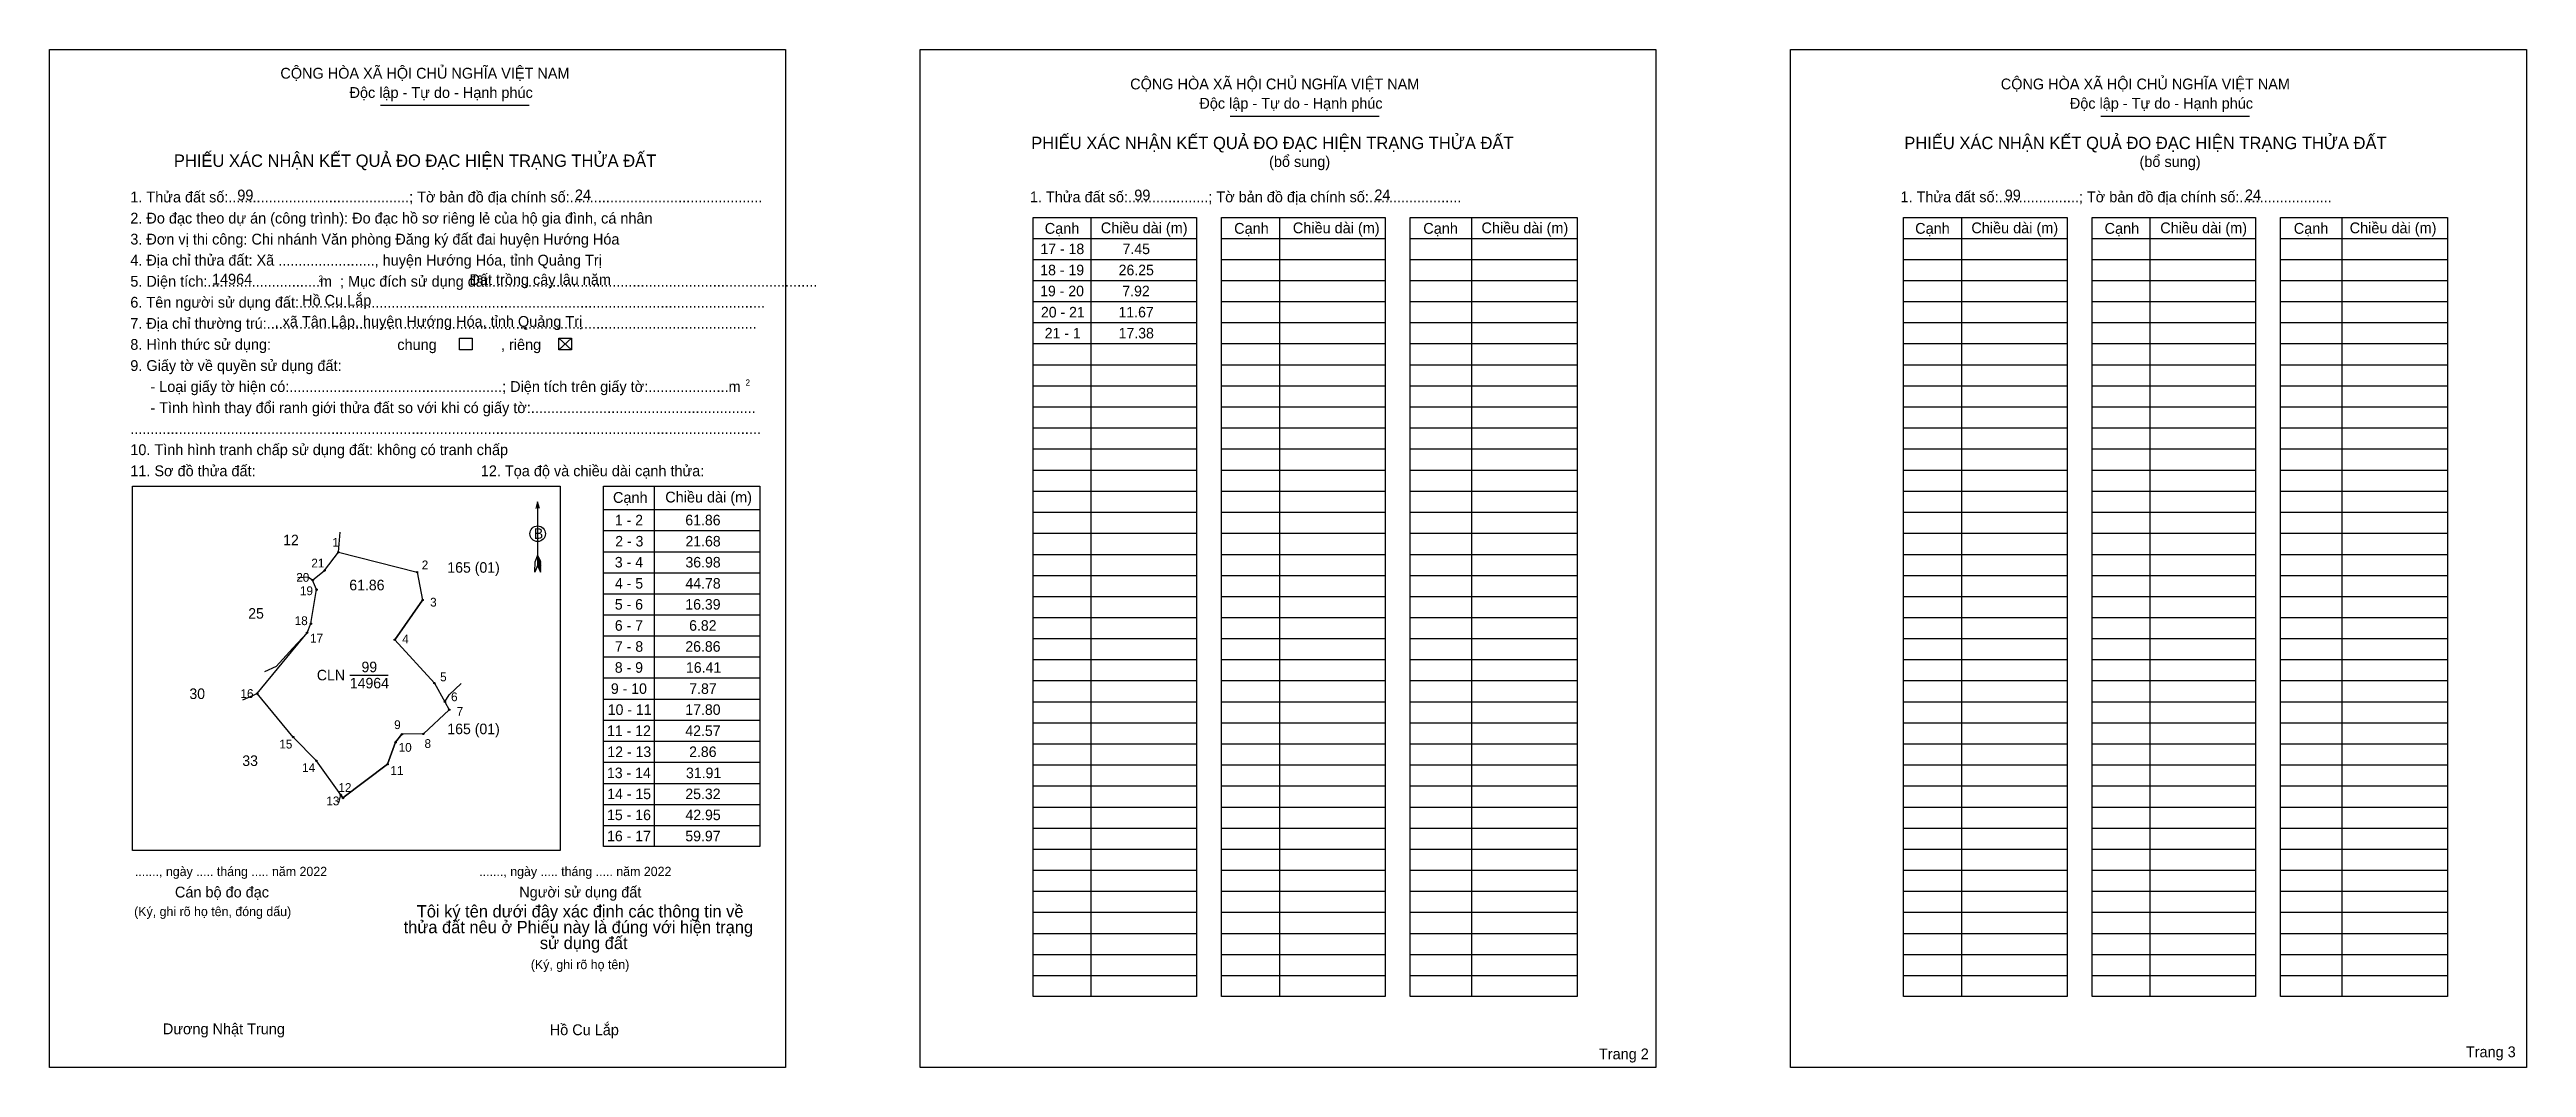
# Model space of a CAD drawing. Extents: x 545122 to 547009, y 1834318 to 1835094.
import ezdxf

# ---------------------------------------------------------------- set-up
doc = ezdxf.new("R2010")
doc.units = 0
for name, color, linetype in [('Level 1', 7, 'Continuous'), ('Level 10', 7, 'Continuous'), ('Level 11', 7, 'Continuous'), ('Level 13', 7, 'Continuous'), ('Level 2', 7, 'Continuous'), ('Level 25', 7, 'Continuous'), ('Level 48', 7, 'Continuous'), ('Level 50', 7, 'Continuous'), ('Level 52', 7, 'Continuous'), ('Level 55', 7, 'Continuous'), ('Level 6', 7, 'Continuous'), ('Level 9', 7, 'Continuous')]:
    doc.layers.add(name, color=color, linetype=linetype)

msp = doc.modelspace()

# ---------------------------------------------------------------- linework, layer by layer
at = {"layer": 'Level 1'}
for p, q in [((545122.1, 1835093.8), (545122.1, 1835093.8)), ((545785.2, 1835093.8), (545785.2, 1835093.8)), ((545374.1, 1835051.3), (545487.5, 1835051.3)), ((546021.5, 1835043), (546134.9, 1835043)), ((546684.7, 1835043), (546798, 1835043)), ((545915.4, 1834965.9), (545915.4, 1834372.3)), ((546059, 1834965.9), (546059, 1834372.3)), ((546205.3, 1834965.9), (546205.3, 1834372.3)), ((546578.5, 1834965.9), (546578.5, 1834372.3)), ((546722.1, 1834965.9), (546722.1, 1834372.3)), ((546868.4, 1834965.9), (546868.4, 1834372.3)), ((545871.3, 1834949.9), (545995.9, 1834949.9)), ((546014.9, 1834949.9), (546139.5, 1834949.9)), ((546158.5, 1834949.9), (546285.8, 1834949.9)), ((546534.4, 1834949.9), (546659, 1834949.9)), ((546678, 1834949.9), (546802.6, 1834949.9)), ((546821.6, 1834949.9), (546948.9, 1834949.9)), ((545871.3, 1834933.9), (545995.9, 1834933.9)), ((546014.9, 1834933.9), (546139.5, 1834933.9)), ((546158.5, 1834933.9), (546285.8, 1834933.9)), ((546534.4, 1834933.9), (546659, 1834933.9)), ((546678, 1834933.9), (546802.6, 1834933.9)), ((546821.6, 1834933.9), (546948.9, 1834933.9)), ((545871.3, 1834917.8), (545995.9, 1834917.8)), ((545871.3, 1834901.8), (545995.9, 1834901.8)), ((546014.9, 1834917.8), (546139.5, 1834917.8)), ((546014.9, 1834901.8), (546139.5, 1834901.8)), ((546158.5, 1834917.8), (546285.8, 1834917.8)), ((546158.5, 1834901.8), (546285.8, 1834901.8)), ((546534.4, 1834917.8), (546659, 1834917.8)), ((546534.4, 1834901.8), (546659, 1834901.8)), ((546678, 1834917.8), (546802.6, 1834917.8)), ((546678, 1834901.8), (546802.6, 1834901.8)), ((546821.6, 1834917.8), (546948.9, 1834917.8)), ((546821.6, 1834901.8), (546948.9, 1834901.8)), ((545871.3, 1834885.7), (545995.9, 1834885.7)), ((546014.9, 1834885.7), (546139.5, 1834885.7)), ((546158.5, 1834885.7), (546285.8, 1834885.7)), ((546534.4, 1834885.7), (546659, 1834885.7)), ((546678, 1834885.7), (546802.6, 1834885.7)), ((546821.6, 1834885.7), (546948.9, 1834885.7)), ((545510, 1834873.8), (545519.7, 1834864.9)), ((545510, 1834864.9), (545519.7, 1834873.8)), ((545871.3, 1834869.7), (545995.9, 1834869.7)), ((546014.9, 1834869.7), (546139.5, 1834869.7)), ((546158.5, 1834869.7), (546285.8, 1834869.7)), ((546534.4, 1834869.7), (546659, 1834869.7)), ((546678, 1834869.7), (546802.6, 1834869.7)), ((546821.6, 1834869.7), (546948.9, 1834869.7)), ((545871.3, 1834853.6), (545995.9, 1834853.6)), ((546014.9, 1834853.6), (546139.5, 1834853.6)), ((546158.5, 1834853.6), (546285.8, 1834853.6)), ((546534.4, 1834853.6), (546659, 1834853.6)), ((546678, 1834853.6), (546802.6, 1834853.6)), ((546821.6, 1834853.6), (546948.9, 1834853.6)), ((545871.3, 1834837.6), (545995.9, 1834837.6)), ((546014.9, 1834837.6), (546139.5, 1834837.6)), ((546158.5, 1834837.6), (546285.8, 1834837.6)), ((546534.4, 1834837.6), (546659, 1834837.6)), ((546678, 1834837.6), (546802.6, 1834837.6)), ((546821.6, 1834837.6), (546948.9, 1834837.6)), ((545871.3, 1834821.5), (545995.9, 1834821.5)), ((546014.9, 1834821.5), (546139.5, 1834821.5)), ((546158.5, 1834821.5), (546285.8, 1834821.5)), ((546534.4, 1834821.5), (546659, 1834821.5)), ((546678, 1834821.5), (546802.6, 1834821.5)), ((546821.6, 1834821.5), (546948.9, 1834821.5)), ((545871.3, 1834805.5), (545995.9, 1834805.5)), ((545871.3, 1834789.5), (545995.9, 1834789.5)), ((546014.9, 1834805.5), (546139.5, 1834805.5)), ((546014.9, 1834789.5), (546139.5, 1834789.5)), ((546158.5, 1834805.5), (546285.8, 1834805.5)), ((546158.5, 1834789.5), (546285.8, 1834789.5)), ((546534.4, 1834805.5), (546659, 1834805.5)), ((546534.4, 1834789.5), (546659, 1834789.5)), ((546678, 1834805.5), (546802.6, 1834805.5)), ((546678, 1834789.5), (546802.6, 1834789.5)), ((546821.6, 1834805.5), (546948.9, 1834805.5)), ((546821.6, 1834789.5), (546948.9, 1834789.5)), ((545871.3, 1834773.4), (545995.9, 1834773.4)), ((546014.9, 1834773.4), (546139.5, 1834773.4)), ((546158.5, 1834773.4), (546285.8, 1834773.4)), ((546534.4, 1834773.4), (546659, 1834773.4)), ((546678, 1834773.4), (546802.6, 1834773.4)), ((546821.6, 1834773.4), (546948.9, 1834773.4)), ((545185.2, 1834761.1), (545185.2, 1834761.1)), ((545582.6, 1834761.2), (545582.6, 1834486.6)), ((545871.3, 1834757.4), (545995.9, 1834757.4)), ((546014.9, 1834757.4), (546139.5, 1834757.4)), ((546158.5, 1834757.4), (546285.8, 1834757.4)), ((546534.4, 1834757.4), (546659, 1834757.4)), ((546678, 1834757.4), (546802.6, 1834757.4)), ((546821.6, 1834757.4), (546948.9, 1834757.4)), ((545493.9, 1834749.1), (545493.9, 1834700.6)), ((545544.1, 1834743.3), (545663.1, 1834743.3)), ((545871.3, 1834741.3), (545995.9, 1834741.3)), ((546014.9, 1834741.3), (546139.5, 1834741.3)), ((546158.5, 1834741.3), (546285.8, 1834741.3)), ((546534.4, 1834741.3), (546659, 1834741.3)), ((546678, 1834741.3), (546802.6, 1834741.3)), ((546821.6, 1834741.3), (546948.9, 1834741.3)), ((545544.1, 1834727.3), (545663.1, 1834727.3)), ((545871.3, 1834725.3), (545995.9, 1834725.3)), ((546014.9, 1834725.3), (546139.5, 1834725.3)), ((546158.5, 1834725.3), (546285.8, 1834725.3)), ((546534.4, 1834725.3), (546659, 1834725.3)), ((546678, 1834725.3), (546802.6, 1834725.3)), ((546821.6, 1834725.3), (546948.9, 1834725.3)), ((545491.8, 1834695.7), (545491.9, 1834703.7)), ((545493.9, 1834700.6), (545491.8, 1834695.7)), ((545493.9, 1834708.6), (545491.9, 1834703.7)), ((545493.9, 1834708.6), (545496, 1834703.7)), ((545493.9, 1834707.9), (545496, 1834703)), ((545493.9, 1834707.2), (545496, 1834702.3)), ((545493.9, 1834706.5), (545496, 1834701.5)), ((545493.9, 1834705.8), (545496, 1834700.8)), ((545493.9, 1834705.1), (545496, 1834700.1)), ((545493.9, 1834704.4), (545496, 1834699.4)), ((545493.9, 1834703.7), (545496, 1834698.7)), ((545493.9, 1834703), (545496, 1834697.9)), ((545493.9, 1834702.3), (545496, 1834697.2)), ((545493.9, 1834701.7), (545496.1, 1834696.5)), ((545493.9, 1834700.6), (545496.1, 1834695.7)), ((545496.1, 1834695.7), (545496, 1834703.7)), ((545544.1, 1834711.2), (545663.1, 1834711.2)), ((545544.1, 1834695.2), (545663.1, 1834695.2)), ((545871.3, 1834709.2), (545995.9, 1834709.2)), ((546014.9, 1834709.2), (546139.5, 1834709.2)), ((546158.5, 1834709.2), (546285.8, 1834709.2)), ((546534.4, 1834709.2), (546659, 1834709.2)), ((546678, 1834709.2), (546802.6, 1834709.2)), ((546821.6, 1834709.2), (546948.9, 1834709.2)), ((545544.1, 1834679.1), (545663.1, 1834679.1)), ((545871.3, 1834693.2), (545995.9, 1834693.2)), ((545871.3, 1834677.2), (545995.9, 1834677.2)), ((546014.9, 1834693.2), (546139.5, 1834693.2)), ((546014.9, 1834677.2), (546139.5, 1834677.2)), ((546158.5, 1834693.2), (546285.8, 1834693.2)), ((546158.5, 1834677.2), (546285.8, 1834677.2)), ((546534.4, 1834693.2), (546659, 1834693.2)), ((546534.4, 1834677.2), (546659, 1834677.2)), ((546678, 1834693.2), (546802.6, 1834693.2)), ((546678, 1834677.2), (546802.6, 1834677.2)), ((546821.6, 1834693.2), (546948.9, 1834693.2)), ((546821.6, 1834677.2), (546948.9, 1834677.2)), ((545544.1, 1834663.1), (545663.1, 1834663.1)), ((545871.3, 1834661.1), (545995.9, 1834661.1)), ((546014.9, 1834661.1), (546139.5, 1834661.1)), ((546158.5, 1834661.1), (546285.8, 1834661.1)), ((546534.4, 1834661.1), (546659, 1834661.1)), ((546678, 1834661.1), (546802.6, 1834661.1)), ((546821.6, 1834661.1), (546948.9, 1834661.1)), ((545544.1, 1834647), (545663.1, 1834647)), ((545871.3, 1834645.1), (545995.9, 1834645.1)), ((546014.9, 1834645.1), (546139.5, 1834645.1)), ((546158.5, 1834645.1), (546285.8, 1834645.1)), ((546534.4, 1834645.1), (546659, 1834645.1)), ((546678, 1834645.1), (546802.6, 1834645.1)), ((546821.6, 1834645.1), (546948.9, 1834645.1)), ((545544.1, 1834631), (545663.1, 1834631)), ((545871.3, 1834629), (545995.9, 1834629)), ((546014.9, 1834629), (546139.5, 1834629)), ((546158.5, 1834629), (546285.8, 1834629)), ((546534.4, 1834629), (546659, 1834629)), ((546678, 1834629), (546802.6, 1834629)), ((546821.6, 1834629), (546948.9, 1834629)), ((545544.1, 1834615), (545663.1, 1834615)), ((545871.3, 1834613), (545995.9, 1834613)), ((546014.9, 1834613), (546139.5, 1834613)), ((546158.5, 1834613), (546285.8, 1834613)), ((546534.4, 1834613), (546659, 1834613)), ((546678, 1834613), (546802.6, 1834613)), ((546821.6, 1834613), (546948.9, 1834613)), ((545544.1, 1834598.9), (545663.1, 1834598.9)), ((545544.1, 1834582.9), (545663.1, 1834582.9)), ((545871.3, 1834596.9), (545995.9, 1834596.9)), ((545871.3, 1834580.9), (545995.9, 1834580.9)), ((546014.9, 1834596.9), (546139.5, 1834596.9)), ((546014.9, 1834580.9), (546139.5, 1834580.9)), ((546158.5, 1834596.9), (546285.8, 1834596.9)), ((546158.5, 1834580.9), (546285.8, 1834580.9)), ((546534.4, 1834596.9), (546659, 1834596.9)), ((546534.4, 1834580.9), (546659, 1834580.9)), ((546678, 1834596.9), (546802.6, 1834596.9)), ((546678, 1834580.9), (546802.6, 1834580.9)), ((546821.6, 1834596.9), (546948.9, 1834596.9)), ((546821.6, 1834580.9), (546948.9, 1834580.9)), ((545544.1, 1834566.8), (545663.1, 1834566.8)), ((545871.3, 1834564.8), (545995.9, 1834564.8)), ((546014.9, 1834564.8), (546139.5, 1834564.8)), ((546158.5, 1834564.8), (546285.8, 1834564.8)), ((546534.4, 1834564.8), (546659, 1834564.8)), ((546678, 1834564.8), (546802.6, 1834564.8)), ((546821.6, 1834564.8), (546948.9, 1834564.8)), ((545544.1, 1834550.8), (545663.1, 1834550.8)), ((545871.3, 1834548.8), (545995.9, 1834548.8)), ((546014.9, 1834548.8), (546139.5, 1834548.8)), ((546158.5, 1834548.8), (546285.8, 1834548.8)), ((546534.4, 1834548.8), (546659, 1834548.8)), ((546678, 1834548.8), (546802.6, 1834548.8)), ((546821.6, 1834548.8), (546948.9, 1834548.8)), ((545544.1, 1834534.7), (545663.1, 1834534.7)), ((545871.3, 1834532.8), (545995.9, 1834532.8)), ((546014.9, 1834532.8), (546139.5, 1834532.8)), ((546158.5, 1834532.8), (546285.8, 1834532.8)), ((546534.4, 1834532.8), (546659, 1834532.8)), ((546678, 1834532.8), (546802.6, 1834532.8)), ((546821.6, 1834532.8), (546948.9, 1834532.8)), ((545544.1, 1834518.7), (545663.1, 1834518.7)), ((545871.3, 1834516.7), (545995.9, 1834516.7)), ((546014.9, 1834516.7), (546139.5, 1834516.7)), ((546158.5, 1834516.7), (546285.8, 1834516.7)), ((546534.4, 1834516.7), (546659, 1834516.7)), ((546678, 1834516.7), (546802.6, 1834516.7)), ((546821.6, 1834516.7), (546948.9, 1834516.7)), ((545544.1, 1834502.6), (545663.1, 1834502.6)), ((545871.3, 1834500.7), (545995.9, 1834500.7)), ((546014.9, 1834500.7), (546139.5, 1834500.7)), ((546158.5, 1834500.7), (546285.8, 1834500.7)), ((546534.4, 1834500.7), (546659, 1834500.7)), ((546678, 1834500.7), (546802.6, 1834500.7)), ((546821.6, 1834500.7), (546948.9, 1834500.7)), ((545511.1, 1834483.5), (545511.1, 1834483.5)), ((545871.3, 1834484.6), (545995.9, 1834484.6)), ((545871.3, 1834468.6), (545995.9, 1834468.6)), ((546014.9, 1834484.6), (546139.5, 1834484.6)), ((546014.9, 1834468.6), (546139.5, 1834468.6)), ((546158.5, 1834484.6), (546285.8, 1834484.6)), ((546158.5, 1834468.6), (546285.8, 1834468.6)), ((546534.4, 1834484.6), (546659, 1834484.6)), ((546534.4, 1834468.6), (546659, 1834468.6)), ((546678, 1834484.6), (546802.6, 1834484.6)), ((546678, 1834468.6), (546802.6, 1834468.6)), ((546821.6, 1834484.6), (546948.9, 1834484.6)), ((546821.6, 1834468.6), (546948.9, 1834468.6)), ((545871.3, 1834452.5), (545995.9, 1834452.5)), ((546014.9, 1834452.5), (546139.5, 1834452.5)), ((546158.5, 1834452.5), (546285.8, 1834452.5)), ((546534.4, 1834452.5), (546659, 1834452.5)), ((546678, 1834452.5), (546802.6, 1834452.5)), ((546821.6, 1834452.5), (546948.9, 1834452.5)), ((545871.3, 1834436.5), (545995.9, 1834436.5)), ((546014.9, 1834436.5), (546139.5, 1834436.5)), ((546158.5, 1834436.5), (546285.8, 1834436.5)), ((546534.4, 1834436.5), (546659, 1834436.5)), ((546678, 1834436.5), (546802.6, 1834436.5)), ((546821.6, 1834436.5), (546948.9, 1834436.5)), ((545871.3, 1834420.4), (545995.9, 1834420.4)), ((546014.9, 1834420.4), (546139.5, 1834420.4)), ((546158.5, 1834420.4), (546285.8, 1834420.4)), ((546534.4, 1834420.4), (546659, 1834420.4)), ((546678, 1834420.4), (546802.6, 1834420.4)), ((546821.6, 1834420.4), (546948.9, 1834420.4)), ((545871.3, 1834404.4), (545995.9, 1834404.4)), ((546014.9, 1834404.4), (546139.5, 1834404.4)), ((546158.5, 1834404.4), (546285.8, 1834404.4)), ((546534.4, 1834404.4), (546659, 1834404.4)), ((546678, 1834404.4), (546802.6, 1834404.4)), ((546821.6, 1834404.4), (546948.9, 1834404.4)), ((545871.3, 1834388.4), (545995.9, 1834388.4)), ((546014.9, 1834388.4), (546139.5, 1834388.4)), ((546158.5, 1834388.4), (546285.8, 1834388.4)), ((546534.4, 1834388.4), (546659, 1834388.4)), ((546678, 1834388.4), (546802.6, 1834388.4)), ((546821.6, 1834388.4), (546948.9, 1834388.4)), ((545682.7, 1834318.3), (545682.7, 1834318.3)), ((546345.8, 1834318.3), (546345.8, 1834318.3))]:
    msp.add_line(p, q, dxfattribs=at)
for points in [[(545871.3, 1834965.9), (545995.9, 1834965.9), (545995.9, 1834372.3), (545871.3, 1834372.3)], [(546014.9, 1834965.9), (546139.5, 1834965.9), (546139.5, 1834372.3), (546014.9, 1834372.3)], [(546158.5, 1834965.9), (546285.8, 1834965.9), (546285.8, 1834372.3), (546158.5, 1834372.3)], [(546534.4, 1834965.9), (546659, 1834965.9), (546659, 1834372.3), (546534.4, 1834372.3)], [(546678, 1834965.9), (546802.6, 1834965.9), (546802.6, 1834372.3), (546678, 1834372.3)], [(546821.6, 1834965.9), (546948.9, 1834965.9), (546948.9, 1834372.3), (546821.6, 1834372.3)], [(545185.2, 1834761.1), (545511.1, 1834761.1), (545511.1, 1834483.5), (545185.2, 1834483.5)], [(545544.1, 1834761.2), (545663.1, 1834761.2), (545663.1, 1834486.6), (545544.1, 1834486.6)]]:
    msp.add_lwpolyline(points, close=True, dxfattribs=at)
msp.add_lwpolyline([(545495.3, 1834744), (545493.9, 1834749.1), (545492.5, 1834744)], dxfattribs=at)
msp.add_circle((545493.9, 1834724.9), 5.92, dxfattribs=at)
at = {"layer": 'Level 10'}
msp.add_lwpolyline([(545331.6, 1834696.9), (545342.1, 1834710.8), (545402, 1834695.7), (545406.2, 1834674.4), (545385, 1834644.1), (545415.3, 1834611.1), (545423.2, 1834596.8), (545426.5, 1834590.8), (545406.9, 1834572.4), (545390.5, 1834572.2), (545385.7, 1834566), (545379.6, 1834549.3), (545345.6, 1834523.6), (545343.9, 1834526), (545325.4, 1834551.9), (545307.7, 1834570), (545280.3, 1834603.1), (545318.3, 1834649.5), (545321.2, 1834656.4), (545325.5, 1834682.3), (545322.5, 1834689.6)], close=True, dxfattribs=at)
at = {"layer": 'Level 11'}
for centre in [(545331.6, 1834696.9), (545331.6, 1834696.9), (545342.1, 1834710.8), (545402, 1834695.7), (545322.5, 1834689.6), (545325.5, 1834682.3), (545406.2, 1834674.4), (545321.2, 1834656.4), (545318.3, 1834649.5), (545385, 1834644.1), (545280.3, 1834603.1), (545415.3, 1834611.1), (545423.2, 1834596.8), (545426.5, 1834590.8), (545307.7, 1834570), (545385.7, 1834566), (545390.5, 1834572.2), (545406.9, 1834572.4), (545325.4, 1834551.9), (545379.6, 1834549.3), (545343.9, 1834526), (545345.6, 1834523.6)]:
    msp.add_circle(centre, 0.535, dxfattribs=at)
at = {"layer": 'Level 2'}
for points in [[(545122.1, 1835093.8), (545682.7, 1835093.8), (545682.7, 1834318.3), (545122.1, 1834318.3)], [(545785.2, 1835093.8), (546345.8, 1835093.8), (546345.8, 1834318.3), (545785.2, 1834318.3)], [(546448.3, 1835093.8), (547009, 1835093.8), (547009, 1834318.3), (546448.3, 1834318.3)]]:
    msp.add_lwpolyline(points, close=True, dxfattribs=at)
at = {"layer": 'Level 25'}
for p, q in [((545385, 1834644.1), (545406.2, 1834674.4)), ((545415.3, 1834611.1), (545423.2, 1834596.8)), ((545406.9, 1834572.4), (545426.5, 1834590.8)), ((545379.6, 1834549.3), (545385.7, 1834566)), ((545385.7, 1834566), (545390.5, 1834572.2)), ((545345.6, 1834523.6), (545379.6, 1834549.3)), ((545343.9, 1834526), (545345.6, 1834523.6))]:
    msp.add_line(p, q, dxfattribs=at)
at = {"layer": 'Level 50'}
for points in [[(545434.3, 1834873.8), (545443.9, 1834873.8), (545443.9, 1834864.9), (545434.3, 1834864.9)], [(545510, 1834873.8), (545519.7, 1834873.8), (545519.7, 1834864.9), (545510, 1834864.9)]]:
    msp.add_lwpolyline(points, close=True, dxfattribs=at)
at = {"layer": 'Level 9'}
for p, q in [((545342.1, 1834710.8), (545343.4, 1834726.2)), ((545319, 1834691.8), (545311.1, 1834691.2)), ((545321.2, 1834690.2), (545319, 1834691.8)), ((545322.5, 1834689.6), (545321.2, 1834690.2)), ((545307.4, 1834637.8), (545294.7, 1834623.8)), ((545318.3, 1834649.5), (545307.4, 1834637.8)), ((545294.7, 1834623.8), (545285.8, 1834619.7)), ((545269.2, 1834598.4), (545280.3, 1834603.1)), ((545350.8, 1834617.2), (545380, 1834617.2)), ((545423.2, 1834596.8), (545426.4, 1834602.1)), ((545426.4, 1834602.1), (545435.7, 1834610.9)), ((545342.5, 1834519.9), (545343.9, 1834526))]:
    msp.add_line(p, q, dxfattribs=at)

# ---------------------------------------------------------------- texts
at = {"layer": 'Level 1'}
for s, height, p in [('CỘNG HÒA XÃ HỘI CHỦ NGHĨA VIỆT NAM', 8.235, (545297.9, 1835071.6)), ('CỘNG HÒA XÃ HỘI CHỦ NGHĨA VIỆT NAM', 8.235, (545945.3, 1835063.4)), ('CỘNG HÒA XÃ HỘI CHỦ NGHĨA VIỆT NAM', 8.235, (546608.5, 1835063.4)), ('Độc lập - Tự do - Hạnh phúc', 8.235, (545350.6, 1835056.9)), ('Độc lập - Tự do - Hạnh phúc', 8.235, (545998, 1835048.7)), ('Độc lập - Tự do - Hạnh phúc', 8.235, (546661.1, 1835048.7)), ('PHIẾU XÁC NHẬN KẾT QUẢ ĐO ĐẠC HIỆN TRẠNG THỬA ĐẤT', 9.413, (545216.8, 1835004.4)), ('PHIẾU XÁC NHẬN KẾT QUẢ ĐO ĐẠC HIỆN TRẠNG THỬA ĐẤT', 9.413, (545869.9, 1835017.9)), ('PHIẾU XÁC NHẬN KẾT QUẢ ĐO ĐẠC HIỆN TRẠNG THỬA ĐẤT', 9.413, (546535, 1835017.9)), ('(bổ sung)', 8.24, (546051.1, 1835004.3)), ('(bổ sung)', 8.24, (546714.2, 1835004.3)), ('1. Thửa đất số:.............................................; Tờ bản đồ địa chính số:................................................', 8.2354, (545183.6, 1834977.3)), ('1. Thửa đất số:....................; Tờ bản đồ địa chính số:.......................', 8.235, (545868.9, 1834977.4)), ('1. Thửa đất số:....................; Tờ bản đồ địa chính số:.......................', 8.235, (546532.1, 1834977.4)), ('2. Đo đạc theo dự án (công trình): Đo đạc hồ sơ riêng lẻ của hộ gia đình, cá nhân', 8.235, (545183.6, 1834961.2)), ('Cạnh', 8.24, (545880.2, 1834953.4)), ('Chiều dài (m)', 8.235, (545922.9, 1834953.8)), ('Cạnh', 8.24, (546024.5, 1834953.4)), ('Chiều dài (m)', 8.235, (546069.2, 1834953.8)), ('Cạnh', 8.24, (546168.6, 1834953.4)), ('Chiều dài (m)', 8.235, (546212.9, 1834953.8)), ('Cạnh', 8.24, (546543.3, 1834953.4)), ('Chiều dài (m)', 8.235, (546586.1, 1834953.8)), ('Cạnh', 8.24, (546687.6, 1834953.4)), ('Chiều dài (m)', 8.235, (546730, 1834953.8)), ('Cạnh', 8.24, (546831.7, 1834953.4)), ('Chiều dài (m)', 8.235, (546874.3, 1834953.8)), ('3. Đơn vị thi công: Chi nhánh Văn phòng Đăng ký đất đai huyện Hướng Hóa', 8.235, (545183.6, 1834945.2)), ('4. Địa chỉ thửa đất: Xã ........................, huyện Hướng Hóa, tỉnh Quảng Trị', 8.235, (545183.6, 1834929.2)), ('5. Diện tích:............................m  ; Mục đích sử dụng đất:.................................................................................', 8.2354, (545183.6, 1834913.1)), ('2', 4.71, (545326.9, 1834916.9)), ('6. Tên người sử dụng đất:....................................................................................................................', 8.2354, (545183.6, 1834897.1)), ('7. Địa chỉ thường trú:..........................................................................................................................', 8.2354, (545183.6, 1834881)), ('chung                , riêng', 8.235, (545387, 1834864.9)), ('9. Giấy tờ về quyền sử dụng đất:', 8.235, (545183.6, 1834848.9)), ('     - Loại giấy tờ hiện có:.....................................................; Diện tích trên giấy tờ:....................m', 8.2354, (545183.6, 1834832.9)), ('     - Tình hình thay đổi ranh giới thửa đất so với khi có giấy tờ:........................................................', 8.2354, (545183.6, 1834816.8)), ('2', 4.71, (545652.2, 1834837.7)), ('10. Tình hình tranh chấp sử dụng đất: không có tranh chấp', 8.235, (545183.6, 1834784.8)), ('.............................................................................................................................................................', 8.2354, (545183.6, 1834800.8)), ('11. Sơ đồ thửa đất:', 8.235, (545183.6, 1834768.7)), ('12. Tọa độ và chiều dài cạnh thửa:', 8.235, (545450.6, 1834768.7)), ('Cạnh', 8.24, (545551.3, 1834748.4)), ('Chiều dài (m)', 8.235, (545591.1, 1834748.7)), ('B', 8.02, (545491, 1834721)), ('......., ngày ..... tháng ..... năm 2022', 7.059, (545187.1, 1834464.1)), ('......., ngày ..... tháng ..... năm 2022', 7.059, (545449.4, 1834464.1)), ('Cán bộ đo đạc', 8.235, (545217.6, 1834447.8)), ('Người sử dụng đất', 8.235, (545479.9, 1834447.8)), ('(Ký, ghi rõ họ tên, đóng dấu)', 7.059, (545186.5, 1834433.6)), ('thửa đất nêu ở Phiếu này là đúng với hiện trạng', 9.358, (545391.8, 1834420.6)), ('Tôi ký tên dưới đây xác định các thông tin về', 9.358, (545401.8, 1834432.6)), ('sử dụng đất', 9.358, (545495.6, 1834408.5)), ('(Ký, ghi rõ họ tên)', 7.059, (545488.7, 1834393.2)), ('Dương Nhật Trung', 8.235, (545208.4, 1834343.6)), ('Trang 2', 8.24, (546302.4, 1834324.5)), ('Trang 3', 8.24, (546962.8, 1834326.1))]:
    msp.add_text(s, height=height, dxfattribs=at).set_placement(p)
at = {"layer": 'Level 13'}
for s, p in [('CLN', (545325.7, 1834613.2)), ('99', (545359.7, 1834619.4)), ('14964', (545350.8, 1834607.1))]:
    msp.add_text(s, height=8.02, dxfattribs=at).set_placement(p)
at = {"layer": 'Level 48'}
msp.add_text('8. Hình thức sử dụng:', height=8.236, dxfattribs=at).set_placement((545183.6, 1834865))
at = {"layer": 'Level 52'}
for s, p in [('17 - 18', (545876.9, 1834937.9)), ('7.45', (545939.5, 1834937.9)), ('18 - 19', (545876.8, 1834921.8)), ('26.25', (545936.5, 1834921.8)), ('19 - 20', (545876.7, 1834905.8)), ('7.92', (545939.3, 1834905.8)), ('20 - 21', (545877.3, 1834889.7)), ('11.67', (545936.4, 1834889.7)), ('21 - 1', (545880.2, 1834873.7)), ('17.38', (545936.5, 1834873.7)), ('1 - 2', (545552.7, 1834731.3)), ('61.86', (545606.4, 1834731.3)), ('12', (545300, 1834716.1)), ('2 - 3', (545553, 1834715.2)), ('21.68', (545606.5, 1834715.2)), ('165 (01)', (545425.1, 1834695.2)), ('3 - 4', (545552.7, 1834699.2)), ('36.98', (545606.5, 1834699.2)), ('61.86', (545350.4, 1834681.8)), ('4 - 5', (545552.8, 1834683.1)), ('5 - 6', (545552.7, 1834667.1)), ('44.78', (545606.5, 1834683.1)), ('16.39', (545606.4, 1834667.1)), ('25', (545273.4, 1834660.2)), ('6 - 7', (545552.7, 1834651)), ('6.82', (545609.3, 1834651)), ('7 - 8', (545552.8, 1834635)), ('26.86', (545606.4, 1834635)), ('8 - 9', (545552.7, 1834619)), ('16.41', (545606.9, 1834619)), ('30', (545228.6, 1834599)), ('9 - 10', (545549.7, 1834602.9)), ('7.87', (545609.4, 1834602.9)), ('165 (01)', (545425.1, 1834572.2)), ('10 - 11', (545547.3, 1834586.9)), ('17.80', (545606.4, 1834586.9)), ('11 - 12', (545546.8, 1834570.8)), ('12 - 13', (545547, 1834554.8)), ('42.57', (545606.4, 1834570.8)), ('2.86', (545609.3, 1834554.8)), ('33', (545268.9, 1834548)), ('13 - 14', (545546.7, 1834538.7)), ('31.91', (545606.9, 1834538.7)), ('14 - 15', (545546.9, 1834522.7)), ('25.32', (545606.4, 1834522.7)), ('15 - 16', (545546.8, 1834506.7)), ('42.95', (545606.5, 1834506.7)), ('16 - 17', (545546.8, 1834490.6)), ('59.97', (545606.4, 1834490.6))]:
    msp.add_text(s, height=8.02, dxfattribs=at).set_placement(p)
at = {"layer": 'Level 55'}
for s, p in [('21', (545331.4, 1834696.9)), ('1', (545342, 1834710.8)), ('2', (545401.9, 1834695.7)), ('20', (545322.3, 1834689.6)), ('19', (545325.3, 1834682.3)), ('3', (545406.1, 1834674.4)), ('18', (545321, 1834656.4)), ('17', (545318.1, 1834649.5)), ('4', (545384.9, 1834644.1)), ('16', (545280.1, 1834603.1)), ('5', (545415.2, 1834611.1)), ('6', (545423.1, 1834596.8)), ('7', (545426.4, 1834590.8)), ('15', (545307.5, 1834570)), ('10', (545385.5, 1834566)), ('9', (545390.4, 1834572.2)), ('8', (545406.8, 1834572.4)), ('14', (545325.2, 1834551.9)), ('11', (545379.4, 1834549.3)), ('13', (545343.8, 1834526)), ('12', (545345.4, 1834523.6))]:
    msp.add_text(s, height=0.267, dxfattribs=at).set_placement(p)
at = {"layer": 'Level 6'}
for s, height, p in [('99', 8.24, (545265.1, 1834978.8)), ('24', 8.24, (545522.3, 1834978.9)), ('99', 8.24, (545948.4, 1834978.8)), ('24', 8.24, (546131.3, 1834978.9)), ('99', 8.24, (546611.5, 1834978.8)), ('24', 8.24, (546794.5, 1834978.9)), ('14964', 8.24, (545245.8, 1834914.7)), ('Đất trồng cây lâu năm', 8.236, (545442, 1834914.4)), ('Hồ Cu Lắp', 8.24, (545314.5, 1834898.6)), (', xã Tân Lập, huyện Hướng Hóa, tỉnh Quảng Trị', 8.236, (545293.5, 1834882.5)), ('Hồ Cu Lắp', 8.24, (545503.1, 1834342.9))]:
    msp.add_text(s, height=height, dxfattribs=at).set_placement(p)
at = {"layer": 'Level 9'}
for s, p in [('1', (545337.5, 1834715)), ('20', (545310, 1834688.3)), ('21', (545321.5, 1834699.2)), ('2', (545405.6, 1834697.8)), ('19', (545312.8, 1834678.1)), ('3', (545412, 1834669.4)), ('18', (545308.8, 1834655.3)), ('17', (545320.5, 1834642)), ('4', (545390.7, 1834641.3)), ('5', (545419.6, 1834612.5)), ('16', (545267.5, 1834599.8)), ('6', (545427.9, 1834597.3)), ('9', (545384.6, 1834576.1)), ('7', (545432.2, 1834586.2)), ('15', (545297.1, 1834561.3)), ('10', (545388, 1834558.8)), ('8', (545407.7, 1834561.7)), ('14', (545314.5, 1834543.4)), ('11', (545381.7, 1834541.2)), ('13', (545332.9, 1834518)), ('12', (545342.1, 1834528.2))]:
    msp.add_text(s, height=6.69, dxfattribs=at).set_placement(p)

doc.saveas('drawing.dxf')
